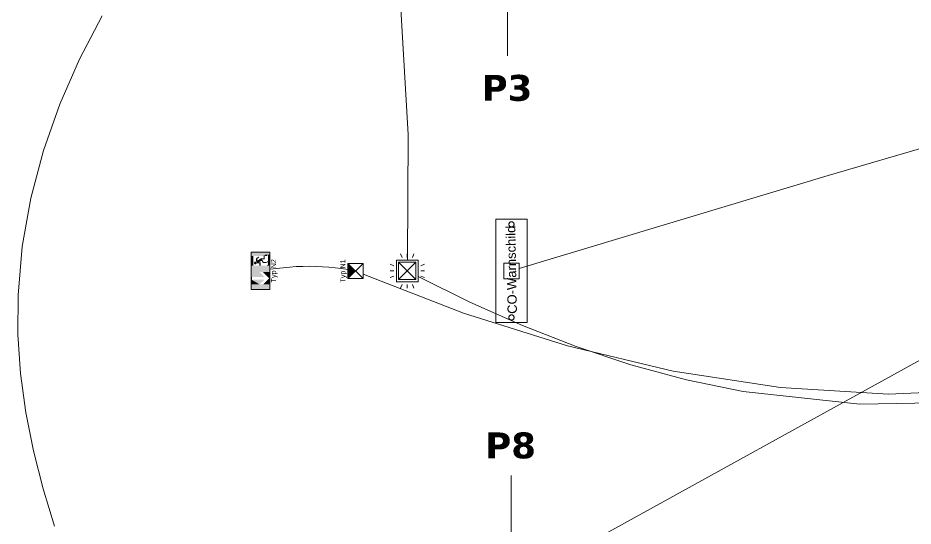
# Model space of a CAD drawing. Extents: x -1132 to 613, y -179 to 712.
# Drawn here: x -906.8 to -733.9, y 5.4 to 103.7 of the extents above; entities that cross this region are included whole.
import ezdxf
from ezdxf.lldxf.tags import DXFTag

# ---------------------------------------------------------------- set-up
doc = ezdxf.new("R2010")
doc.units = 0
doc.layers.get('0').update_dxf_attribs({"lineweight": 13})
for name, color, linetype, lineweight, true_color in [('EL01_WAN_BUS-KNX', 7, 'Continuous', 13, 0xcc0099), ('EL01_WAN_CO-Anlage', 7, 'Continuous', 13, 0x993300), ('EL01_WAN_Leitung_BUS-KNX', 4, 'Continuous', 13, 0x00ffff), ('EL01_WAN_Leitung_HLKS', 5, 'Continuous', 13, 0x0000ff), ('EL01_WAN_Leitung_Licht', 7, 'Continuous', 13, 0x0080ff), ('EL01_WAN_Leitung_Notbeleuchtung', 7, 'Continuous', 13, 0x009900), ('EL01_WAN_Licht', 7, 'Continuous', 13, 0x0080ff), ('EL01_WAN_Notbeleuchtungen', 7, 'Continuous', 13, 0x009900), ('EL01_WAN_Notbeleuchtungentyp', 7, 'Continuous', 13, 0x009900), ('S-GRID-____-IDEN', 7, 'Continuous', 9, 0x5555aa)]:
    doc.layers.add(name, color=color, linetype=linetype, lineweight=lineweight, true_color=true_color)
doc.layers.add('S-GRID-____-OTLN', color=7, linetype='Continuous', lineweight=5)
doc.styles.get("Standard").update_dxf_attribs({"font": 'arial.ttf'})
tags = doc.linetypes.add('_Rasterlinie_', pattern=[0.375, 0.2, -0.05, 0.075, -0.05]).pattern_tags.tags
tags[10:11] = [DXFTag(74, 4), DXFTag(75, 0), DXFTag(340, '0'), DXFTag(46, 1.0), DXFTag(50, 0.0), DXFTag(44, 0.0), DXFTag(45, 0.0)]
tags[8:9] = [DXFTag(74, 4), DXFTag(75, 0), DXFTag(340, '0'), DXFTag(46, 1.0), DXFTag(50, 0.0), DXFTag(44, 0.0), DXFTag(45, 0.0)]
tags[6:7] = [DXFTag(74, 4), DXFTag(75, 0), DXFTag(340, '0'), DXFTag(46, 1.0), DXFTag(50, 0.0), DXFTag(44, 0.0), DXFTag(45, 0.0)]
tags[4:5] = [DXFTag(74, 4), DXFTag(75, 0), DXFTag(340, '0'), DXFTag(46, 1.0), DXFTag(50, 0.0), DXFTag(44, 0.0), DXFTag(45, 0.0)]

# ---------------------------------------------------------------- blocks, each defined once
blk = doc.blocks.new('Referenz-A0UJ359BXE', base_point=(-1140.16, -173.77))
at = {"layer": 'S-GRID-____-OTLN', "color": 0, "linetype": '_Rasterlinie_', "ltscale": 0.13}
for p, q in [((-812.29, 96.36), (-812.29, 357.16)), ((-811.59, -160.53), (-811.59, 15.25))]:
    blk.add_line(p, q, dxfattribs=at)
at = {"layer": 'S-GRID-____-IDEN', "color": 0, "linetype": 'Continuous', "lineweight": 5, "ltscale": 0.13, "char_height": 5, "attachment_point": 1}
for s, insert in [('{\\fVerdana|b1|i0;P3}', (-817.28, 92.65)), ('{\\fVerdana|b1|i0;P8}', (-816.58, 23.54))]:
    blk.add_mtext(s, dxfattribs=dict(at, insert=insert))
blk = doc.blocks.new('Notleuchte eckig-A0UJ35CBXE', base_point=(-843.1, 53.31))
at = {"color": 0, "lineweight": -2}
for p, q in [((-840.18, 53.31), (-843.1, 56.23)), ((-840.18, 56.23), (-843.1, 53.31)), ((-843.1, 53.31), (-843.1, 56.23)), ((-843.1, 56.23), (-840.18, 56.23)), ((-840.18, 56.23), (-840.18, 53.31)), ((-840.18, 53.31), (-843.1, 53.31))]:
    blk.add_line(p, q, dxfattribs=at)
for points in [[(-841.64, 54.77), (-843.1, 54.77), (-843.1, 56.23)], [(-843.1, 53.31), (-841.64, 54.77), (-843.1, 54.77)]]:
    blk.add_solid(points, dxfattribs=at)
blk = doc.blocks.new('Bemerkung 1-A0UJ35CDXE', base_point=(-844.59, 52.51))
at = {"color": 0, "lineweight": -2, "insert": (-844.59, 52.51), "char_height": 1, "attachment_point": 1, "rotation": 90}
blk.add_mtext('{\\fArial;Typ N1}', dxfattribs=at)
blk = doc.blocks.new('RZL-Decke_ Unten-A0UJ35CTXE', base_point=(-861.76, 51.17))
at = {"color": 0, "lineweight": -2}
for p, q in [((-861.76, 51.17), (-861.76, 58.37)), ((-861.76, 58.37), (-858.16, 58.37)), ((-858.16, 58.37), (-858.16, 51.17)), ((-858.16, 51.17), (-861.76, 51.17))]:
    blk.add_line(p, q, dxfattribs=at)
for points in [[(-861.76, 57.89), (-858.16, 57.89), (-861.76, 58.37)], [(-858.16, 57.89), (-861.76, 58.37), (-858.16, 58.37)], [(-861.76, 57.65), (-859.43, 57.65), (-861.76, 57.89)], [(-859.43, 57.65), (-861.76, 57.89), (-859.43, 57.89)], [(-861.76, 55.76), (-861.39, 55.76), (-861.76, 57.65)], [(-861.39, 55.76), (-861.76, 57.65), (-861.39, 57.65)], [(-860.83, 57.22), (-860.43, 57.22), (-860.62, 57.36)], [(-860.83, 57.09), (-860.62, 57.09), (-860.83, 57.22)], [(-860.62, 57.09), (-860.83, 57.22), (-860.43, 57.22)], [(-860.83, 56.75), (-860.62, 56.75), (-860.83, 57.09)], [(-860.62, 56.75), (-860.83, 57.09), (-860.62, 57.09)], [(-860.62, 57.36), (-860.22, 57.36), (-860.35, 57.55)], [(-860.43, 57.22), (-860.62, 57.36), (-860.22, 57.36)], [(-860.2, 57.01), (-859.15, 57.01), (-859.87, 57.21)], [(-859.15, 57.01), (-859.87, 57.21), (-859.15, 57.21)], [(-859.36, 57.21), (-859.15, 57.21), (-859.36, 57.83)], [(-859.15, 57.21), (-859.36, 57.83), (-859.15, 57.83)], [(-859.09, 57.85), (-858.16, 57.85), (-859.09, 57.89)], [(-858.16, 57.85), (-859.09, 57.89), (-858.16, 57.89)], [(-859.09, 57.65), (-858.75, 57.65), (-859.09, 57.85)], [(-858.75, 57.65), (-859.09, 57.85), (-858.55, 57.85)], [(-858.55, 56.68), (-858.16, 56.68), (-858.55, 57.85)], [(-858.16, 56.68), (-858.55, 57.85), (-858.16, 57.85)], [(-861.76, 54.77), (-858.16, 54.77), (-861.76, 55.76)], [(-858.16, 54.77), (-861.76, 55.76), (-858.16, 55.76)], [(-860.69, 56.3), (-861.24, 56.3), (-860.7, 56.37)], [(-861.24, 56.3), (-860.7, 56.37), (-861.23, 56.37)], [(-861.23, 56.23), (-860.69, 56.3), (-861.24, 56.3)], [(-860.7, 56.37), (-861.23, 56.37), (-860.73, 56.44)], [(-861.23, 56.37), (-860.73, 56.44), (-861.2, 56.44)], [(-860.7, 56.23), (-861.23, 56.23), (-860.69, 56.3)], [(-861.2, 56.17), (-860.7, 56.23), (-861.23, 56.23)], [(-860.73, 56.44), (-861.2, 56.44), (-860.77, 56.5)], [(-861.2, 56.44), (-860.77, 56.5), (-861.16, 56.5)], [(-860.73, 56.17), (-861.2, 56.17), (-860.7, 56.23)], [(-861.16, 56.11), (-860.73, 56.17), (-861.2, 56.17)], [(-860.77, 56.5), (-861.16, 56.5), (-860.83, 56.54)], [(-861.16, 56.5), (-860.83, 56.54), (-861.1, 56.54)], [(-860.77, 56.11), (-861.16, 56.11), (-860.73, 56.17)], [(-861.1, 56.07), (-860.77, 56.11), (-861.16, 56.11)], [(-860.83, 56.54), (-861.1, 56.54), (-860.89, 56.57)], [(-861.1, 56.54), (-860.89, 56.57), (-861.03, 56.57)], [(-860.83, 56.07), (-861.1, 56.07), (-860.77, 56.11)], [(-861.03, 56.04), (-860.83, 56.07), (-861.1, 56.07)], [(-860.89, 56.57), (-861.03, 56.57), (-860.96, 56.58)], [(-860.89, 56.04), (-861.03, 56.04), (-860.83, 56.07)], [(-860.96, 56.03), (-860.89, 56.04), (-861.03, 56.04)], [(-860.83, 56.6), (-860.02, 56.6), (-860.83, 56.75)], [(-860.02, 56.6), (-860.83, 56.75), (-859.78, 56.75)], [(-860.76, 56.56), (-860.08, 56.56), (-860.83, 56.6)], [(-860.08, 56.56), (-860.83, 56.6), (-860.02, 56.6)], [(-860.71, 56.52), (-860.15, 56.52), (-860.76, 56.56)], [(-860.15, 56.52), (-860.76, 56.56), (-860.08, 56.56)], [(-860.67, 56.46), (-860.25, 56.46), (-860.71, 56.52)], [(-860.25, 56.46), (-860.71, 56.52), (-860.15, 56.52)], [(-860.66, 56.44), (-860.27, 56.44), (-860.67, 56.46)], [(-860.27, 56.44), (-860.67, 56.46), (-860.25, 56.46)], [(-860.65, 56.41), (-859.95, 56.41), (-860.66, 56.44)], [(-859.95, 56.41), (-860.66, 56.44), (-859.95, 56.44)], [(-860.65, 56.21), (-859.95, 56.21), (-860.65, 56.41)], [(-859.95, 56.21), (-860.65, 56.41), (-859.95, 56.41)], [(-860.62, 56.75), (-859.78, 56.75), (-860.61, 56.75)], [(-860.61, 56.75), (-859.53, 56.75), (-860.2, 57.01)], [(-859.78, 56.75), (-860.61, 56.75), (-859.78, 56.75)], [(-859.53, 56.75), (-860.2, 57.01), (-859.68, 57.01)], [(-860.18, 55.76), (-859.95, 55.76), (-860.18, 56.21)], [(-859.95, 55.76), (-860.18, 56.21), (-859.95, 56.21)], [(-859.61, 56.48), (-859.36, 56.48), (-859.78, 56.75)], [(-859.36, 56.48), (-859.78, 56.75), (-859.53, 56.75)], [(-859.49, 56.28), (-858.81, 56.28), (-859.61, 56.48)], [(-858.81, 56.28), (-859.61, 56.48), (-858.81, 56.48)], [(-858.75, 56.48), (-858.16, 56.48), (-858.55, 56.68)], [(-858.75, 56.28), (-858.56, 56.48), (-858.75, 56.48)], [(-858.56, 56.48), (-858.75, 56.48), (-858.55, 56.48)], [(-858.75, 56.48), (-858.55, 56.48), (-858.75, 56.48)], [(-858.75, 55.76), (-858.16, 55.76), (-858.55, 55.96)], [(-858.16, 56.48), (-858.55, 56.68), (-858.16, 56.68)], [(-858.55, 55.96), (-858.16, 55.96), (-858.55, 56.48)], [(-858.16, 55.96), (-858.55, 56.48), (-858.16, 56.48)], [(-858.16, 55.76), (-858.55, 55.96), (-858.16, 55.96)], [(-861.76, 54.53), (-858.16, 54.53), (-861.76, 54.77)], [(-858.16, 54.53), (-861.76, 54.77), (-858.16, 54.77)], [(-861.76, 53.58), (-859.21, 53.58), (-861.76, 54.53)], [(-859.21, 53.58), (-861.76, 54.53), (-860.16, 54.53)], [(-858.29, 53.34), (-858.16, 53.34), (-859.48, 54.53)], [(-858.16, 53.34), (-859.48, 54.53), (-858.16, 54.53)], [(-861.76, 53.1), (-861.63, 53.1), (-861.76, 53.58)], [(-861.63, 53.1), (-861.76, 53.58), (-861.63, 53.58)], [(-861.76, 52.16), (-860.16, 52.16), (-861.76, 53.1)], [(-860.16, 52.16), (-861.76, 53.1), (-859.21, 53.1)], [(-861.76, 51.17), (-858.16, 51.17), (-861.76, 52.16)], [(-858.16, 51.17), (-861.76, 52.16), (-858.16, 52.16)], [(-859.21, 53.58), (-859.21, 53.58), (-861.63, 53.58)], [(-859.48, 52.16), (-858.16, 52.16), (-858.29, 53.34)], [(-858.16, 52.16), (-858.29, 53.34), (-858.16, 53.34)]]:
    blk.add_solid(points, dxfattribs=at)
blk = doc.blocks.new('Bemerkung 1-A0UJ35CVXE', base_point=(-857.96, 52.54))
at = {"color": 0, "lineweight": -2, "insert": (-857.96, 52.54), "char_height": 1, "attachment_point": 1, "rotation": 90}
blk.add_mtext('{\\fArial;Typ N2}', dxfattribs=at)
blk = doc.blocks.new('Einzeiliger Text-A0UJ35DRXE', base_point=(-812.57, 46.45))
at = {"color": 0, "lineweight": -2, "insert": (-812.25, 46.45), "char_height": 1.8, "attachment_point": 1, "rotation": 91.124}
blk.add_mtext('{\\fArial;CO-Warnschild}', dxfattribs=at)
blk = doc.blocks.new('Leitung-A0UJ35I9XE', base_point=(-906.83, 5.44))
at = {"color": 0, "linetype": 'ByBlock', "lineweight": -2, "ltscale": 0.13}
for p, q in [((-890.57, 104.08), (-894.94, 95.71)), ((-894.94, 95.71), (-898.74, 87)), ((-898.74, 87), (-901.89, 78.02)), ((-901.89, 78.02), (-904.33, 68.82)), ((-904.33, 68.82), (-905.99, 59.47)), ((-905.99, 59.47), (-906.81, 50.05)), ((-906.81, 50.05), (-906.83, 42.48)), ((-906.83, 42.48), (-906.31, 34.93)), ((-906.31, 34.93), (-905.3, 27.43)), ((-905.3, 27.43), (-903.84, 19.99)), ((-903.84, 19.99), (-901.98, 12.66)), ((-901.98, 12.66), (-899.76, 5.44))]:
    blk.add_line(p, q, dxfattribs=at)
blk = doc.blocks.new('Leitung-A0UJ35J3XE', base_point=(-840.18, 30.97))
at = {"color": 0, "linetype": 'ByBlock', "lineweight": -2, "ltscale": 0.13}
for p, q in [((-820.75, 46.61), (-840.18, 54.15)), ((-800.72, 40.29), (-820.75, 46.61)), ((-780.26, 35.42), (-800.72, 40.29)), ((-759.53, 32.24), (-780.26, 35.42)), ((-738.69, 30.97), (-759.53, 32.24)), ((-717.92, 31.87), (-738.69, 30.97))]:
    blk.add_line(p, q, dxfattribs=at)
blk = doc.blocks.new('Leitung-A0UJ35KPXE', base_point=(-858.16, 55.03))
at = {"color": 0, "linetype": 'ByBlock', "lineweight": -2, "ltscale": 0.13}
for p, q in [((-855.62, 55.39), (-856.89, 55.25)), ((-854.34, 55.51), (-855.62, 55.39)), ((-853.06, 55.59), (-854.34, 55.51)), ((-851.78, 55.64), (-853.06, 55.59)), ((-850.5, 55.66), (-851.78, 55.64)), ((-849.26, 55.64), (-850.5, 55.66)), ((-848.02, 55.58), (-849.26, 55.64)), ((-846.79, 55.49), (-848.02, 55.58)), ((-845.55, 55.37), (-846.79, 55.49)), ((-844.32, 55.22), (-845.55, 55.37)), ((-856.89, 55.25), (-858.16, 55.08)), ((-843.1, 55.03), (-844.32, 55.22))]:
    blk.add_line(p, q, dxfattribs=at)
blk = doc.blocks.new('Leitung-A0UJ35M1XE', base_point=(-809.48, -4.88))
at = {"color": 0, "linetype": 'ByBlock', "lineweight": -2, "ltscale": 0.13}
blk.add_line((-809.48, -4.88), (-722.07, 43.35), dxfattribs=at)
blk = doc.blocks.new('Leitung-A0UJ35MBXE', base_point=(-829.54, 29.04))
at = {"color": 0, "linetype": 'ByBlock', "lineweight": -2, "ltscale": 0.13}
for p, q in [((-819.58, 48.74), (-829.54, 53.68)), ((-809.39, 44.21), (-819.58, 48.74)), ((-799.01, 40.15), (-809.39, 44.21)), ((-788.43, 36.62), (-799.01, 40.15)), ((-777.68, 33.7), (-788.43, 36.62)), ((-766.76, 31.44), (-777.68, 33.7)), ((-744.25, 29.04), (-766.76, 31.44)), ((-721.44, 29.4), (-744.25, 29.04))]:
    blk.add_line(p, q, dxfattribs=at)
blk = doc.blocks.new('Leitung-A0UJ35MJXE', base_point=(-881.04, 56.87))
at = {"color": 0, "linetype": 'ByBlock', "lineweight": -2, "ltscale": 0.13}
for p, q in [((-876.11, 244.41), (-881.04, 252.92)), ((-871.39, 235.78), (-876.11, 244.41)), ((-866.89, 227.04), (-871.39, 235.78)), ((-862.62, 218.17), (-866.89, 227.04)), ((-858.61, 209.18), (-862.62, 218.17)), ((-854.86, 200.06), (-858.61, 209.18)), ((-846.85, 177.14), (-854.86, 200.06)), ((-840.53, 153.61), (-846.85, 177.14)), ((-835.88, 129.66), (-840.53, 153.61)), ((-832.86, 105.44), (-835.88, 129.66)), ((-831.45, 81.12), (-832.86, 105.44)), ((-831.61, 56.87), (-831.45, 81.12))]:
    blk.add_line(p, q, dxfattribs=at)
blk = doc.blocks.new('Deckendose UP-A0UJ35MLXE', base_point=(-813.01, 53.27))
at = {"color": 0, "lineweight": -2}
for p, q in [((-813.01, 53.27), (-813.01, 56.27)), ((-813.01, 56.27), (-810.01, 56.27)), ((-810.01, 56.27), (-810.01, 53.27)), ((-810.01, 53.27), (-813.01, 53.27))]:
    blk.add_line(p, q, dxfattribs=at)
blk = doc.blocks.new('Bewegungsmelder UP-A0UJ35NZXE', base_point=(-834.96, 51.45))
at = {"color": 0, "lineweight": -2}
for p, q in [((-832.64, 57.39), (-832.91, 58.1)), ((-831.64, 57.39), (-831.64, 58.1)), ((-830.63, 57.39), (-830.36, 58.1)), ((-834.25, 55.78), (-834.96, 56.05)), ((-829.54, 56.87), (-833.74, 56.87)), ((-833.74, 56.87), (-833.74, 52.67)), ((-833.32, 56.45), (-833.32, 53.09)), ((-829.96, 56.45), (-833.32, 56.45)), ((-829.96, 56.45), (-833.32, 53.09)), ((-829.96, 53.09), (-833.32, 56.45)), ((-829.96, 53.09), (-829.96, 56.45)), ((-829.54, 52.67), (-829.54, 56.87)), ((-829.02, 55.78), (-828.31, 56.05)), ((-834.25, 54.77), (-834.96, 54.77)), ((-834.25, 53.77), (-834.96, 53.5)), ((-829.02, 54.77), (-828.31, 54.77)), ((-829.02, 53.77), (-828.31, 53.5)), ((-833.74, 52.67), (-829.54, 52.67)), ((-833.32, 53.09), (-829.96, 53.09)), ((-832.64, 52.16), (-832.91, 51.45)), ((-831.64, 52.16), (-831.64, 51.45)), ((-830.63, 52.16), (-830.36, 51.45))]:
    blk.add_line(p, q, dxfattribs=at)
blk = doc.blocks.new('Langfeldleuchte_ 1-flammig_ 18 W-A0UJ35OLXE', base_point=(-814.51, 44.77))
at = {"color": 0, "lineweight": -2}
for p, q in [((-814.51, 44.77), (-814.51, 64.77)), ((-808.51, 64.77), (-814.51, 64.77)), ((-811.94, 64.02), (-811.97, 63.96)), ((-811.91, 64.07), (-811.94, 64.02)), ((-811.86, 64.12), (-811.91, 64.07)), ((-811.81, 64.17), (-811.86, 64.12)), ((-811.76, 64.2), (-811.81, 64.17)), ((-811.7, 64.23), (-811.76, 64.2)), ((-811.64, 64.25), (-811.7, 64.23)), ((-811.57, 64.26), (-811.64, 64.25)), ((-811.51, 64.27), (-811.57, 64.26)), ((-811.44, 64.26), (-811.51, 64.27)), ((-811.38, 64.25), (-811.44, 64.26)), ((-811.32, 64.23), (-811.38, 64.25)), ((-811.26, 64.2), (-811.32, 64.23)), ((-811.2, 64.17), (-811.26, 64.2)), ((-811.16, 64.12), (-811.2, 64.17)), ((-811.11, 64.07), (-811.16, 64.12)), ((-811.08, 64.02), (-811.11, 64.07)), ((-811.05, 63.96), (-811.08, 64.02)), ((-808.51, 44.77), (-808.51, 64.77)), ((-812, 63.83), (-812.01, 63.77)), ((-812.01, 63.77), (-812, 63.7)), ((-811.99, 63.9), (-812, 63.83)), ((-812, 63.7), (-811.99, 63.64)), ((-811.97, 63.96), (-811.99, 63.9)), ((-811.99, 63.64), (-811.97, 63.58)), ((-811.97, 63.58), (-811.94, 63.52)), ((-811.94, 63.52), (-811.91, 63.46)), ((-811.91, 63.46), (-811.86, 63.42)), ((-811.86, 63.42), (-811.81, 63.37)), ((-811.81, 63.37), (-811.76, 63.34)), ((-811.76, 63.34), (-811.7, 63.31)), ((-811.7, 63.31), (-811.64, 63.29)), ((-811.64, 63.29), (-811.57, 63.27)), ((-811.57, 63.27), (-811.51, 63.27)), ((-811.51, 63.27), (-811.44, 63.27)), ((-811.44, 63.27), (-811.38, 63.29)), ((-811.38, 63.29), (-811.32, 63.31)), ((-811.32, 63.31), (-811.26, 63.34)), ((-811.26, 63.34), (-811.2, 63.37)), ((-811.2, 63.37), (-811.16, 63.42)), ((-811.16, 63.42), (-811.11, 63.46)), ((-811.11, 63.46), (-811.08, 63.52)), ((-811.08, 63.52), (-811.05, 63.58)), ((-811.03, 63.9), (-811.05, 63.96)), ((-811.05, 63.58), (-811.03, 63.64)), ((-811.01, 63.83), (-811.03, 63.9)), ((-811.03, 63.64), (-811.01, 63.7)), ((-811.01, 63.77), (-811.01, 63.83)), ((-811.01, 63.7), (-811.01, 63.77)), ((-812, 45.83), (-812.01, 45.77)), ((-812.01, 45.77), (-812, 45.7)), ((-811.99, 45.9), (-812, 45.83)), ((-812, 45.7), (-811.99, 45.64)), ((-811.97, 45.96), (-811.99, 45.9)), ((-811.99, 45.64), (-811.97, 45.58)), ((-811.94, 46.02), (-811.97, 45.96)), ((-811.97, 45.58), (-811.94, 45.52)), ((-811.91, 46.07), (-811.94, 46.02)), ((-811.94, 45.52), (-811.91, 45.46)), ((-811.86, 46.12), (-811.91, 46.07)), ((-811.91, 45.46), (-811.86, 45.42)), ((-811.81, 46.17), (-811.86, 46.12)), ((-811.86, 45.42), (-811.81, 45.37)), ((-811.76, 46.2), (-811.81, 46.17)), ((-811.81, 45.37), (-811.76, 45.34)), ((-811.7, 46.23), (-811.76, 46.2)), ((-811.76, 45.34), (-811.7, 45.31)), ((-811.64, 46.25), (-811.7, 46.23)), ((-811.7, 45.31), (-811.64, 45.29)), ((-811.57, 46.26), (-811.64, 46.25)), ((-811.64, 45.29), (-811.57, 45.27)), ((-811.51, 46.27), (-811.57, 46.26)), ((-811.57, 45.27), (-811.51, 45.27)), ((-811.44, 46.26), (-811.51, 46.27)), ((-811.51, 45.27), (-811.44, 45.27)), ((-811.38, 46.25), (-811.44, 46.26)), ((-811.44, 45.27), (-811.38, 45.29)), ((-811.32, 46.23), (-811.38, 46.25)), ((-811.38, 45.29), (-811.32, 45.31)), ((-811.26, 46.2), (-811.32, 46.23)), ((-811.32, 45.31), (-811.26, 45.34)), ((-811.2, 46.17), (-811.26, 46.2)), ((-811.26, 45.34), (-811.2, 45.37)), ((-811.16, 46.12), (-811.2, 46.17)), ((-811.2, 45.37), (-811.16, 45.42)), ((-811.11, 46.07), (-811.16, 46.12)), ((-811.16, 45.42), (-811.11, 45.46)), ((-811.08, 46.02), (-811.11, 46.07)), ((-811.11, 45.46), (-811.08, 45.52)), ((-811.05, 45.96), (-811.08, 46.02)), ((-811.08, 45.52), (-811.05, 45.58)), ((-811.03, 45.9), (-811.05, 45.96)), ((-811.05, 45.58), (-811.03, 45.64)), ((-811.01, 45.83), (-811.03, 45.9)), ((-811.03, 45.64), (-811.01, 45.7)), ((-811.01, 45.77), (-811.01, 45.83)), ((-811.01, 45.7), (-811.01, 45.77)), ((-808.51, 44.77), (-814.51, 44.77))]:
    blk.add_line(p, q, dxfattribs=at)
blk = doc.blocks.new('Leitung-A0UJ35Q1XE', base_point=(-810.01, 55.23))
at = {"color": 0, "linetype": 'ByBlock', "lineweight": -2, "ltscale": 0.13}
for p, q in [((-690.55, 90.67), (-750.37, 73.24)), ((-750.37, 73.24), (-810.01, 55.23))]:
    blk.add_line(p, q, dxfattribs=at)

msp = doc.modelspace()

# ---------------------------------------------------------------- block references
at = {"color": 9, "lineweight": 25, "ltscale": 0.25, "true_color": 0xc0c0c0}
msp.add_blockref('Referenz-A0UJ359BXE', (-1140.16, -173.77), dxfattribs=at)
at = {"layer": 'EL01_WAN_BUS-KNX', "linetype": 'Continuous', "ltscale": 0.13}
msp.add_blockref('Bewegungsmelder UP-A0UJ35NZXE', (-834.96, 51.45), dxfattribs=at)
at = {"layer": 'EL01_WAN_CO-Anlage', "ltscale": 0.13}
for name, p in [('Langfeldleuchte_ 1-flammig_ 18 W-A0UJ35OLXE', (-814.51, 44.77)), ('Einzeiliger Text-A0UJ35DRXE', (-812.57, 46.45))]:
    msp.add_blockref(name, p, dxfattribs=at)
at = {"layer": 'EL01_WAN_Leitung_BUS-KNX', "ltscale": 0.13}
for name, p in [('Leitung-A0UJ35MJXE', (-881.04, 56.87)), ('Leitung-A0UJ35MBXE', (-829.54, 29.04))]:
    msp.add_blockref(name, p, dxfattribs=at)
at = {"layer": 'EL01_WAN_Leitung_HLKS', "ltscale": 0.13}
for name, p in [('Leitung-A0UJ35Q1XE', (-810.01, 55.23)), ('Leitung-A0UJ35M1XE', (-809.48, -4.88))]:
    msp.add_blockref(name, p, dxfattribs=at)
at = {"layer": 'EL01_WAN_Leitung_Licht', "ltscale": 0.13}
msp.add_blockref('Leitung-A0UJ35I9XE', (-906.83, 5.44), dxfattribs=at)
at = {"layer": 'EL01_WAN_Leitung_Notbeleuchtung', "ltscale": 0.13}
for name, p in [('Leitung-A0UJ35KPXE', (-858.16, 55.03)), ('Leitung-A0UJ35J3XE', (-840.18, 30.97))]:
    msp.add_blockref(name, p, dxfattribs=at)
at = {"layer": 'EL01_WAN_Licht', "linetype": 'Continuous', "ltscale": 0.13}
msp.add_blockref('Deckendose UP-A0UJ35MLXE', (-813.01, 53.27), dxfattribs=at)
at = {"layer": 'EL01_WAN_Notbeleuchtungen', "linetype": 'Continuous', "ltscale": 0.13}
for name, p in [('RZL-Decke_ Unten-A0UJ35CTXE', (-861.76, 51.17)), ('Notleuchte eckig-A0UJ35CBXE', (-843.1, 53.31))]:
    msp.add_blockref(name, p, dxfattribs=at)
at = {"layer": 'EL01_WAN_Notbeleuchtungentyp', "linetype": 'Continuous', "ltscale": 0.13}
for name, p in [('Bemerkung 1-A0UJ35CVXE', (-857.96, 52.54)), ('Bemerkung 1-A0UJ35CDXE', (-844.59, 52.51))]:
    msp.add_blockref(name, p, dxfattribs=at)

doc.saveas('drawing.dxf')
